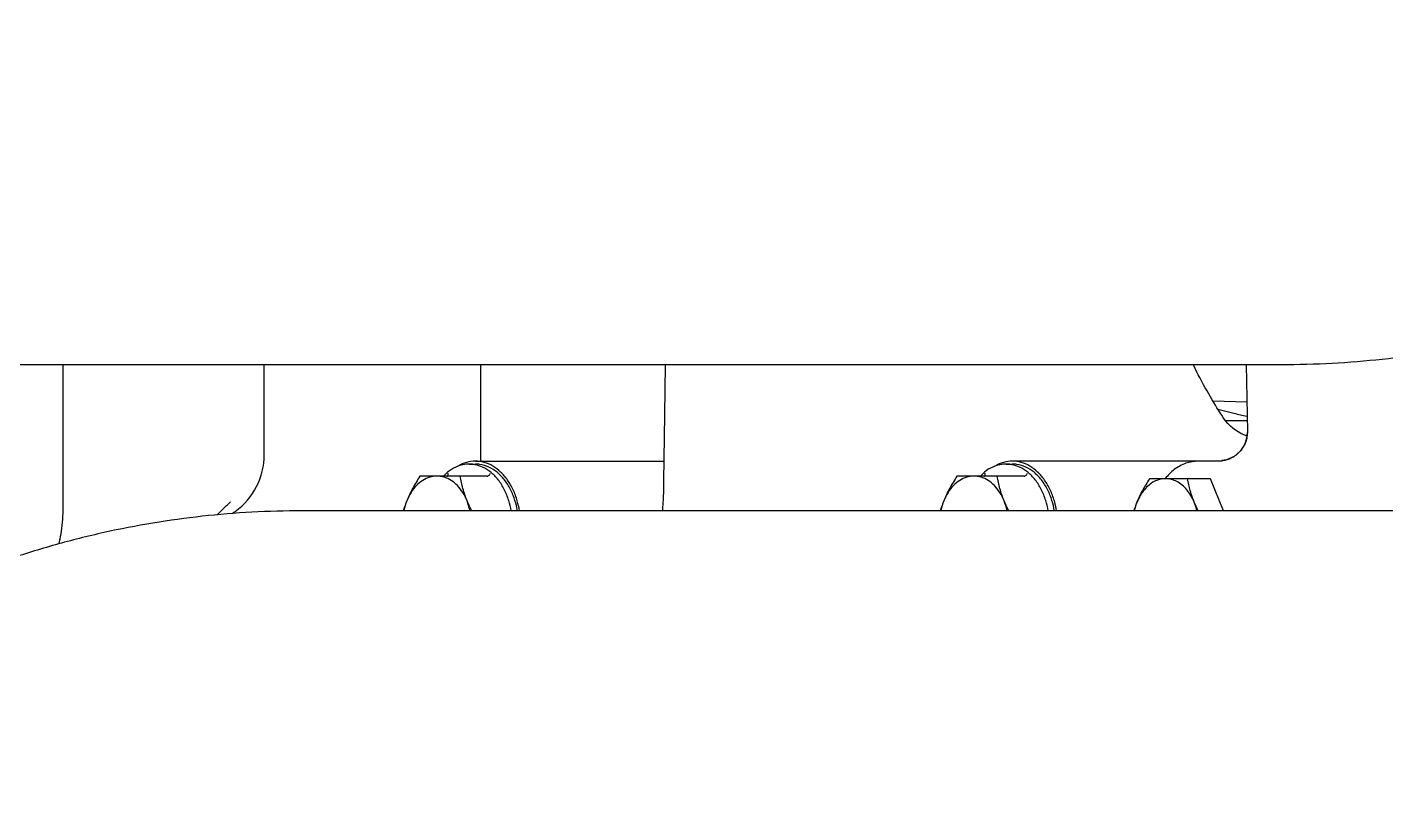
# Model space of a CAD drawing. Header units: millimetres. Extents: x 156850 to 204135, y 56350 to 74150.
# Drawn here: x 164120.9 to 164353.5, y 62362.7 to 62493.8 of the extents above; entities that cross this region are included whole.
import ezdxf

# ---------------------------------------------------------------- set-up
doc = ezdxf.new("R2010")
doc.units = ezdxf.units.MM
doc.header["$LTSCALE"] = 150
doc.layers.add('-----33 Equipment', color=5, linetype='Continuous')

# ---------------------------------------------------------------- blocks, each defined once
blk = doc.blocks.new('X-2F-PLAN$0$A$C73FA2420')
at = {"color": 0, "linetype": 'Continuous'}
for p, q in [((2681.73, 502.62), (2681.73, 758.94)), ((2681.73, 711.28), (2656.83, 711.28)), ((2666.35, 676.78), (2681.73, 676.78)), ((2656.73, 417.7), (2656.73, 670.35)), ((2662.67, 638.61), (2662.67, 650.13)), ((2664.73, 641.7), (2664.73, 640.64)), ((2665.23, 640.64), (2665.23, 608.37)), ((2681.73, 639.78), (2666.35, 639.78)), ((2662.67, 546.69), (2662.67, 558.2)), ((2664.73, 549.78), (2664.73, 548.72)), ((2665.23, 512.86), (2665.23, 548.72)), ((2662.23, 514.8), (2662.23, 525.24)), ((2680.49, 517.15), (2681.73, 517.73)), ((2656.73, 512.55), (2662.23, 514.8)), ((2675.56, 514.41), (2675.42, 508.59)), ((2672.23, 512.26), (2672.23, 508.52)), ((2674.12, 513.52), (2673.45, 510.82)), ((2666.94, 509.72), (2666.04, 510.77)), ((2668.15, 508.94), (2666.94, 509.72)), ((2669.61, 508.52), (2668.15, 508.94)), ((2669.52, 508.55), (2669.61, 508.79)), ((2670.33, 508.49), (2669.61, 508.52)), ((2681.73, 508.71), (2670.33, 508.49))]:
    blk.add_line(p, q, dxfattribs=at)
for points in [[(2661.83, 608.42), (2660.35, 608.45), (2658.78, 608.51), (2657.22, 608.59), (2656.73, 608.62)], [(2681.73, 608.17), (2673.18, 608.27), (2661.83, 608.42)], [(2672.55, 512.49), (2672.74, 512.62), (2673.13, 512.88), (2673.53, 513.14), (2673.95, 513.41), (2674.39, 513.69), (2674.83, 513.96), (2675.3, 514.25), (2675.77, 514.53), (2676.26, 514.81), (2676.75, 515.1), (2677.27, 515.39), (2677.79, 515.69), (2678.33, 515.99), (2678.88, 516.29), (2679.45, 516.59), (2680.03, 516.9), (2680.49, 517.15)], [(2666.04, 510.77), (2665.45, 512.04), (2665.33, 512.87)], [(2669.61, 508.79), (2669.78, 509.19), (2669.99, 509.62), (2670.24, 510.06), (2670.53, 510.51), (2670.87, 510.95), (2671.26, 511.39), (2671.69, 511.81), (2672.16, 512.21), (2672.55, 512.49)]]:
    blk.add_lwpolyline(points, dxfattribs=at)
blk.add_circle((2448.73, 841.29), 165.1, dxfattribs=at)
for centre, radius, start, end in [((2624.23, 658.28), 40, 35.9117, 36.8826), ((2666.35, 688.78), 12, 215.9117, 270), ((2666.35, 627.78), 12, 90, 95.3387)]:
    blk.add_arc(centre, radius, start, end, dxfattribs=at)
for points, start_tangent, end_tangent in [([(2656.73, 670.35), (2656.5, 678.89), (2655.8, 687.39), (2654.63, 695.85), (2653.01, 704.24), (2650.92, 712.53), (2648.39, 720.69), (2645.41, 728.71), (2641.99, 736.56), (2638.15, 744.22), (2633.9, 751.66), (2629.24, 758.87), (2624.19, 765.82), (2618.77, 772.49), (2612.99, 778.86), (2606.87, 784.91), (2604.63, 786.97)], (0, 1), (-0.742794, 0.66952)), ([(2656.83, 711.28), (2654.78, 711.36), (2652.75, 711.62), (2651.06, 711.97)], (-1, 0), (-0.971375, 0.237549)), ([(2656.01, 684.87), (2657, 683.89), (2658.25, 682.58)], (0.716023, -0.698077), (0.680692, -0.73257)), ([(2658.45, 652.38), (2657.41, 652.77), (2656.74, 652.99)], (-0.92582, 0.377964), (-0.957682, 0.28783)), ([(2658.45, 652.38), (2656.84, 652.89), (2656.74, 652.91)], (-0.92582, 0.377964), (-0.976696, 0.214628)), ([(2662.67, 650.13), (2661.6, 650.79), (2660.54, 651.39), (2659.49, 651.92), (2658.45, 652.38)], (-0.84076, 0.541408), (-0.92582, 0.377964)), ([(2662.67, 647.22), (2662.48, 648.46), (2661.94, 649.64), (2661.06, 650.72), (2659.88, 651.65), (2658.45, 652.38)], (0, 1), (-0.92582, 0.377964)), ([(2658.45, 642.05), (2659.87, 642.78), (2661.06, 643.71), (2661.94, 644.79), (2662.48, 645.98), (2662.67, 647.22)], (0.92582, 0.377964), (0, 1)), ([(2662.67, 645.5), (2662.71, 645.37), (2662.79, 645.32)], (0, -1), (0.926496, -0.376304)), ([(2663.12, 645.66), (2662.7, 646.09)], (-0.664574, 0.747223), (-0.719955, 0.694021)), ([(2662.79, 645.32), (2662.83, 645.3), (2662.99, 645.3)], (0.926496, -0.376304), (0.989806, 0.142419)), ([(2662.99, 645.3), (2663.17, 645.35)], (0.989806, 0.142419), (0.92582, 0.377964)), ([(2663.28, 645.47), (2663.12, 645.66)], (-0.639571, 0.768732), (-0.664574, 0.747223)), ([(2664.32, 643.77), (2664.22, 644), (2663.33, 645.41), (2663.28, 645.47)], (-0.378535, 0.925587), (-0.639571, 0.768732)), ([(2656.73, 641.26), (2657.41, 641.59), (2658.45, 642.05)], (0.888566, 0.458748), (0.92582, 0.377964)), ([(2656.74, 641.52), (2656.84, 641.55), (2658.45, 642.05)], (0.976696, 0.214628), (0.92582, 0.377964)), ([(2658.45, 642.05), (2659.49, 642.44), (2660.54, 642.77), (2661.6, 643.03), (2662.67, 643.24)], (0.92582, 0.377964), (0.985438, 0.170033)), ([(2665.23, 640.64), (2665.02, 642.16), (2664.4, 643.62), (2664.31, 643.77)], (0, 1), (-0.527024, 0.84985)), ([(2664.73, 641.7), (2664.68, 642.48), (2664.32, 643.77)], (0, 1), (-0.378535, 0.925587)), ([(2656.74, 634.49), (2658.5, 634.92), (2660.41, 635.7), (2662.04, 636.73), (2663.33, 637.99), (2664.22, 639.41), (2664.63, 640.67)], (0.985277, 0.170967), (0.1942, 0.980962)), ([(2656.74, 633.07), (2658.44, 633.46), (2660.35, 634.17), (2662.01, 635.14), (2663.38, 636.32), (2664.4, 637.66), (2665.02, 639.12), (2665.23, 640.64)], (0.986628, 0.162988), (0, 1)), ([(2656.74, 633.43), (2658.5, 633.86), (2660.41, 634.63), (2662.04, 635.67), (2663.33, 636.93), (2664.22, 638.35), (2664.68, 639.87), (2664.73, 640.64)], (0.985277, 0.170967), (0, 1)), ([(2664.63, 640.67), (2664.68, 640.93), (2664.73, 641.7)], (0.1942, 0.980962), (0, 1)), ([(2662.67, 638.61), (2662.71, 638.45), (2662.83, 638.29), (2662.99, 638.15), (2663.17, 638.06)], (0, -1), (0.92582, -0.377964)), ([(2658.45, 560.46), (2657.41, 560.85), (2656.74, 561.06)], (-0.92582, 0.377964), (-0.957682, 0.28783)), ([(2658.45, 560.46), (2656.84, 560.96), (2656.74, 560.99)], (-0.92582, 0.377964), (-0.976696, 0.214628)), ([(2662.67, 558.2), (2661.6, 558.86), (2660.54, 559.47), (2659.49, 560), (2658.45, 560.46)], (-0.84076, 0.541408), (-0.92582, 0.377964)), ([(2662.67, 555.29), (2662.48, 556.53), (2661.94, 557.72), (2661.06, 558.8), (2659.88, 559.72), (2658.45, 560.46)], (0, 1), (-0.92582, 0.377964)), ([(2658.45, 550.13), (2659.87, 550.86), (2661.06, 551.79), (2661.94, 552.87), (2662.48, 554.06), (2662.67, 555.29)], (0.92582, 0.377964), (0, 1)), ([(2662.67, 553.57), (2662.71, 553.45), (2662.79, 553.39)], (0, -1), (0.926496, -0.376304)), ([(2663.12, 553.73), (2662.7, 554.17)], (-0.664574, 0.747223), (-0.719955, 0.694021)), ([(2663.28, 553.54), (2663.12, 553.73)], (-0.639571, 0.768732), (-0.664574, 0.747223)), ([(2658.45, 550.13), (2659.49, 550.52), (2660.54, 550.84), (2661.6, 551.11), (2662.67, 551.32)], (0.92582, 0.377964), (0.985438, 0.170033)), ([(2662.79, 553.39), (2662.83, 553.38), (2662.99, 553.38)], (0.926496, -0.376304), (0.989806, 0.142419)), ([(2662.99, 553.38), (2663.17, 553.42)], (0.989806, 0.142419), (0.92582, 0.377964)), ([(2664.32, 551.84), (2664.22, 552.07), (2663.33, 553.49), (2663.28, 553.54)], (-0.378535, 0.925587), (-0.639571, 0.768732)), ([(2665.23, 548.72), (2665.02, 550.23), (2664.4, 551.69), (2664.31, 551.84)], (0, 1), (-0.527024, 0.84985)), ([(2664.73, 549.78), (2664.68, 550.55), (2664.32, 551.84)], (0, 1), (-0.378535, 0.925587)), ([(2656.73, 549.33), (2657.41, 549.67), (2658.45, 550.13)], (0.888566, 0.458748), (0.92582, 0.377964)), ([(2656.74, 549.6), (2656.84, 549.62), (2658.45, 550.13)], (0.976696, 0.214628), (0.92582, 0.377964)), ([(2664.63, 548.75), (2664.68, 549), (2664.73, 549.78)], (0.1942, 0.980962), (0, 1)), ([(2656.74, 542.57), (2658.5, 543), (2660.41, 543.77), (2662.04, 544.81), (2663.33, 546.07), (2664.22, 547.48), (2664.63, 548.75)], (0.985277, 0.170967), (0.1942, 0.980962)), ([(2656.74, 541.14), (2658.44, 541.53), (2660.35, 542.25), (2662.01, 543.22), (2663.38, 544.4), (2664.4, 545.74), (2665.02, 547.2), (2665.23, 548.72)], (0.986628, 0.162988), (0, 1)), ([(2656.74, 541.51), (2658.5, 541.93), (2660.41, 542.71), (2662.04, 543.75), (2663.33, 545.01), (2664.22, 546.42), (2664.68, 547.94), (2664.73, 548.72)], (0.985277, 0.170967), (0, 1)), ([(2662.67, 546.69), (2662.71, 546.53), (2662.83, 546.36), (2662.99, 546.23), (2663.17, 546.13)], (0, -1), (0.92582, -0.377964)), ([(2658.23, 527.38), (2657.25, 527.75), (2656.74, 527.92)], (-0.92582, 0.377965), (-0.95553, 0.294893)), ([(2658.23, 527.38), (2656.97, 527.8), (2656.74, 527.86)], (-0.92582, 0.377965), (-0.973925, 0.226869)), ([(2662.23, 525.24), (2661.21, 525.88), (2660.21, 526.45), (2659.22, 526.95), (2658.23, 527.38)], (-0.84076, 0.541409), (-0.92582, 0.377965)), ([(2662.23, 522.48), (2662.11, 523.47), (2661.75, 524.42), (2661.16, 525.31), (2660.36, 526.12), (2659.38, 526.82), (2658.23, 527.38)], (0, 1), (-0.92582, 0.377965)), ([(2658.23, 517.58), (2659.37, 518.15), (2660.36, 518.85), (2661.16, 519.66), (2661.75, 520.55), (2662.11, 521.51), (2662.23, 522.48)], (0.92582, 0.377964), (0, 1)), ([(2665.23, 516.9), (2664.87, 519), (2663.79, 521), (2662.27, 522.53)], (0, 1), (-0.782041, 0.623226)), ([(2658.23, 517.58), (2659.22, 517.95), (2660.21, 518.26), (2661.21, 518.51), (2662.23, 518.71)], (0.92582, 0.377964), (0.985438, 0.170033)), ([(2656.73, 516.89), (2657.25, 517.15), (2658.23, 517.58)], (0.891475, 0.45307), (0.92582, 0.377964)), ([(2656.74, 517.11), (2656.97, 517.17), (2658.23, 517.58)], (0.973925, 0.226868), (0.92582, 0.377964)), ([(2665.47, 511.98), (2665.37, 512.35), (2665.27, 512.86)], (-0.302001, 0.953308), (-0.124327, 0.992241)), ([(2665.61, 511.59), (2665.47, 511.98)], (-0.379949, 0.925007), (-0.302001, 0.953308)), ([(2666.13, 510.63), (2665.69, 511.4), (2665.61, 511.59)], (-0.571047, 0.820917), (-0.379949, 0.925007)), ([(2666.47, 510.19), (2666.13, 510.63)], (-0.658066, 0.75296), (-0.571047, 0.820917)), ([(2667.15, 509.55), (2666.73, 509.92), (2666.47, 510.19)], (-0.78776, 0.615982), (-0.658066, 0.75296)), ([(2667.69, 509.18), (2667.15, 509.55)], (-0.860123, 0.510087), (-0.78776, 0.615982)), ([(2673.45, 510.82), (2672.95, 508.55)], (-0.241955, -0.970288), (-0.187083, -0.982344)), ([(2668.46, 508.81), (2668.24, 508.9), (2667.69, 509.18)], (-0.935002, 0.354642), (-0.860123, 0.510087)), ([(2669.16, 508.6), (2668.46, 508.81)], (-0.976797, 0.214169), (-0.935002, 0.354642)), ([(2670.33, 508.49), (2669.19, 508.6), (2669.16, 508.6)], (-0.999802, -0.019878), (-0.976797, 0.214169))]:
    blk.add_spline(points, degree=3, dxfattribs=dict(at, start_tangent=start_tangent, end_tangent=end_tangent))
blk.add_open_spline([(2749.26, 372.59), (2747.78, 373.63), (2743.99, 376.4), (2738.07, 381.14), (2731.62, 386.91), (2725.49, 393.02), (2719.7, 399.45), (2714.27, 406.18), (2709.22, 413.19), (2704.55, 420.46), (2700.29, 427.98), (2696.44, 435.71), (2693.01, 443.64), (2690.03, 451.74), (2687.49, 459.99), (2685.39, 468.37), (2683.76, 476.84), (2682.59, 485.39), (2681.89, 493.99), (2681.73, 499.74), (2681.73, 502.62)], degree=3, knots=[98.54245, 98.54245, 98.54245, 98.54245, 103.973124, 112.625131, 121.275344, 129.922543, 138.566814, 147.209327, 155.850135, 164.487383, 173.122851, 181.756895, 190.389204, 199.019128, 207.648056, 216.276162, 224.903059, 233.529162, 242.15499, 250.780728, 250.780728, 250.780728, 250.780728], dxfattribs=at)
blk = doc.blocks.new('X-2F-PLAN$0$zw$C47F')
at = {"layer": '-----33 Equipment'}
blk.add_blockref('X-2F-PLAN$0$A$C73FA2420', (2898.05, 848.02), dxfattribs=at)

msp = doc.modelspace()

# ---------------------------------------------------------------- block references
at = {"layer": '-----33 Equipment', "rotation": 90.00000000000001}
msp.add_blockref('X-2F-PLAN$0$zw$C47F', (165686.3, 56856.22), dxfattribs=at)

doc.saveas('drawing.dxf')
